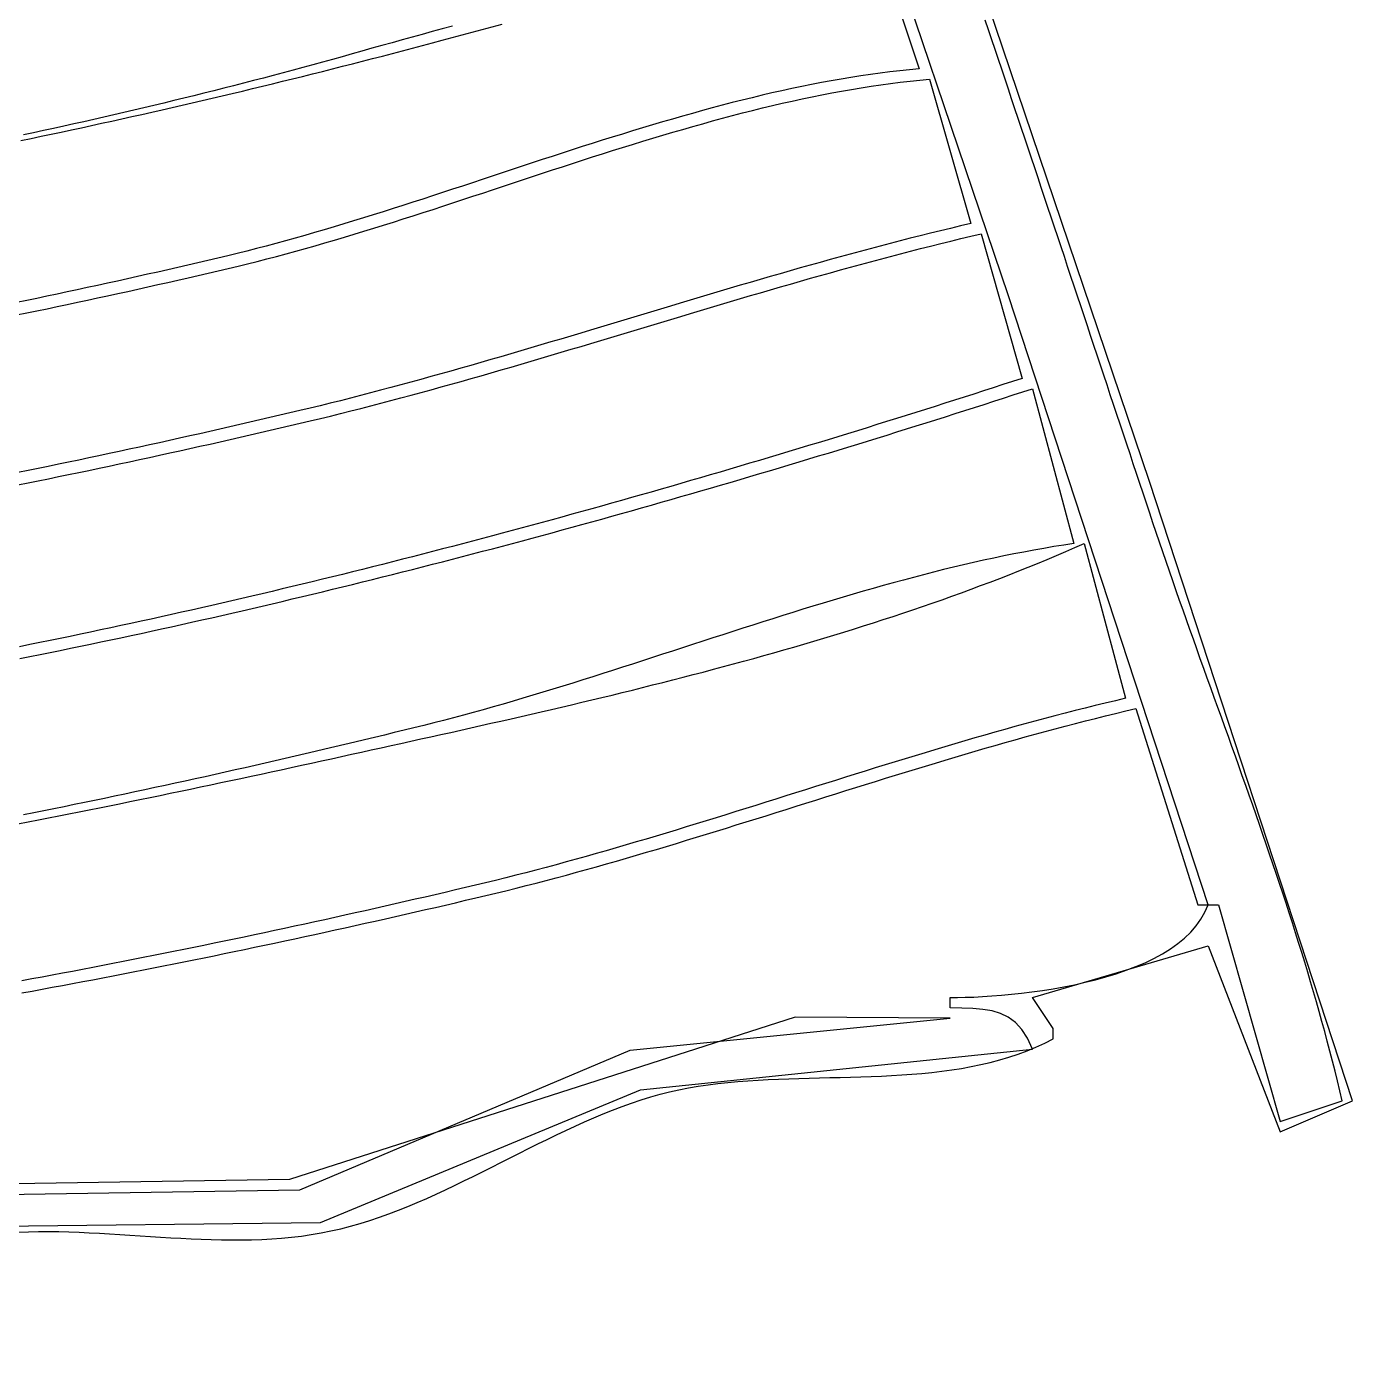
# Model space of a CAD drawing. Header units: metres. Extents: x 0 to 1224, y 0 to 792.
# Drawn here: x 769.5 to 898, y 131 to 259.1 of the extents above; entities that cross this region are included whole.
import ezdxf

# ---------------------------------------------------------------- set-up
doc = ezdxf.new("R2010")
doc.units = ezdxf.units.M

msp = doc.modelspace()

# ---------------------------------------------------------------- linework, layer by layer
for points in [[(769.0501, 165.46), (770.0327, 165.6388), (771.0152, 165.8188), (771.9974, 166), (772.9794, 166.1824), (773.9611, 166.366), (774.9427, 166.5508), (775.924, 166.7368), (776.9051, 166.924), (777.8859, 167.1124), (778.8665, 167.302), (779.8469, 167.4928), (780.827, 167.6847), (781.807, 167.8779), (782.7866, 168.0722), (783.766, 168.2676), (784.7452, 168.4642), (785.7242, 168.662), (786.7028, 168.861), (787.6813, 169.061), (788.6595, 169.2623), (789.6374, 169.4647), (790.6151, 169.6682), (791.5926, 169.8728), (792.5697, 170.0786), (793.5467, 170.2855), (794.5233, 170.4935), (795.4997, 170.7027), (796.4759, 170.913), (797.4518, 171.1243), (798.4274, 171.3368), (799.4027, 171.5504), (800.3778, 171.7651), (801.3526, 171.9809), (802.3272, 172.1978), (803.3014, 172.4158), (804.2754, 172.6348), (805.2492, 172.855), (806.2226, 173.0762), (807.1958, 173.2985), (808.1686, 173.5218), (809.1412, 173.7462), (810.1136, 173.9717), (811.0856, 174.1982), (812.0573, 174.4258), (813.0288, 174.6545), (814, 174.8842), (814.9805, 175.1189), (815.96, 175.358), (816.9386, 175.6013), (817.9162, 175.8486), (818.893, 176.0997), (819.8689, 176.3546), (820.8439, 176.6132), (821.8182, 176.8752), (822.7917, 177.1405), (823.7644, 177.409), (824.7364, 177.6806), (825.7077, 177.9551), (826.6784, 178.2323), (827.6485, 178.5122), (828.6179, 178.7945), (829.5868, 179.0793), (830.5552, 179.3662), (831.523, 179.6552), (832.4904, 179.9461), (833.4574, 180.2389), (834.4239, 180.5332), (835.39, 180.8291), (836.3558, 181.1264), (837.3213, 181.4249), (838.2865, 181.7245), (839.2514, 182.025), (840.2161, 182.3264), (841.1805, 182.6284), (842.1448, 182.931), (843.109, 183.2339), (844.0731, 183.5371), (845.037, 183.8404), (846.001, 184.1438), (846.9649, 184.4469), (847.9288, 184.7497), (848.8927, 185.0521), (849.8567, 185.3539), (850.8209, 185.655), (851.7851, 185.9552), (852.7495, 186.2544), (853.7141, 186.5525), (854.6789, 186.8493), (855.644, 187.1447), (856.6093, 187.4385), (857.575, 187.7306), (858.541, 188.0208), (859.5074, 188.3091), (860.4742, 188.5953), (861.4414, 188.8792), (862.409, 189.1607), (863.3772, 189.4396), (864.3459, 189.7159), (865.3151, 189.9893), (866.2849, 190.2598), (867.2554, 190.5272), (868.2264, 190.7914), (869.1982, 191.0522), (870.1706, 191.3094), (871.1438, 191.563), (872.1177, 191.8128), (873.0925, 192.0587), (874.068, 192.3005), (875.0444, 192.538), (876.0217, 192.7712), (877, 193), (883, 174), (884, 174), (864.6667, 233), (822.3333, 358)], [(768.7263, 142.2852), (769.6995, 142.3171), (770.6751, 142.3328), (771.6528, 142.3337), (772.6325, 142.3213), (773.614, 142.2971), (774.5969, 142.2626), (775.5811, 142.2192), (776.5663, 142.1685), (777.5523, 142.112), (778.539, 142.0511), (779.526, 141.9873), (780.5132, 141.922), (781.5003, 141.8569), (782.4871, 141.7933), (783.4734, 141.7328), (784.459, 141.6768), (785.4436, 141.6268), (786.4269, 141.5843), (787.4089, 141.5509), (788.3892, 141.5278), (789.3677, 141.5168), (790.344, 141.5192), (791.318, 141.5365), (792.2895, 141.5702), (793.2583, 141.6218), (794.224, 141.6928), (795.1865, 141.7846), (796.1456, 141.8988), (797.101, 142.0368), (798.0525, 142.2002), (799, 142.3904), (799.951, 142.6094), (800.896, 142.8537), (801.8354, 143.1219), (802.7694, 143.4124), (803.6984, 143.7238), (804.6227, 144.0547), (805.5428, 144.4037), (806.4588, 144.7692), (807.3713, 145.1499), (808.2804, 145.5444), (809.1866, 145.9511), (810.0902, 146.3686), (810.9915, 146.7956), (811.8909, 147.2305), (812.7887, 147.6719), (813.6852, 148.1184), (814.5809, 148.5686), (815.476, 149.0209), (816.3708, 149.474), (817.2658, 149.9263), (818.1613, 150.3766), (819.0576, 150.8233), (819.955, 151.265), (820.8539, 151.7002), (821.7546, 152.1275), (822.6575, 152.5455), (823.563, 152.9527), (824.4712, 153.3477), (825.3827, 153.729), (826.2977, 154.0952), (827.2166, 154.4449), (828.1397, 154.7766), (829.0674, 155.0889), (830, 155.3804), (830.8978, 155.6344), (831.807, 155.8626), (832.7269, 156.0663), (833.6569, 156.2473), (834.5962, 156.4069), (835.5443, 156.5468), (836.5003, 156.6685), (837.4637, 156.7735), (838.4338, 156.8635), (839.4099, 156.9398), (840.3914, 157.0042), (841.3775, 157.058), (842.3677, 157.1029), (843.3612, 157.1404), (844.3573, 157.1721), (845.3555, 157.1995), (846.355, 157.2241), (847.3551, 157.2474), (848.3552, 157.2712), (849.3547, 157.2967), (850.3528, 157.3257), (851.3489, 157.3597), (852.3423, 157.4001), (853.3323, 157.4486), (854.3183, 157.5067), (855.2996, 157.5759), (856.2755, 157.6578), (857.2454, 157.7539), (858.2086, 157.8658), (859.1645, 157.995), (860.1122, 158.143), (861.0513, 158.3114), (861.9809, 158.5018), (862.9005, 158.7157), (863.8094, 158.9546), (864.7069, 159.22), (865.5923, 159.5136), (866.465, 159.8368), (867.3243, 160.1913), (868.1695, 160.5785), (869, 161), (869, 162), (867, 165), (884, 170), (891, 152), (898, 155), (878.3333, 215), (835, 343)], [(851, 270), (856, 255), (855.0617, 254.9125), (854.1214, 254.8142), (853.1792, 254.7051), (852.2352, 254.5855), (851.2893, 254.4558), (850.3416, 254.3161), (849.3923, 254.1668), (848.4414, 254.0081), (847.4889, 253.8403), (846.535, 253.6637), (845.5796, 253.4784), (844.6228, 253.2848), (843.6648, 253.0832), (842.7055, 252.8737), (841.745, 252.6568), (840.7835, 252.4325), (839.8209, 252.2013), (838.8573, 251.9633), (837.8929, 251.7189), (836.9275, 251.4682), (835.9614, 251.2116), (834.9946, 250.9493), (834.0271, 250.6817), (833.059, 250.4088), (832.0905, 250.1311), (831.1214, 249.8488), (830.1519, 249.5622), (829.1822, 249.2714), (828.2121, 248.9769), (827.2418, 248.6787), (826.2714, 248.3773), (825.301, 248.0729), (824.3305, 247.7657), (823.36, 247.456), (822.3897, 247.1441), (821.4196, 246.8302), (820.4497, 246.5147), (819.4801, 246.1977), (818.5108, 245.8795), (817.5421, 245.5604), (816.5738, 245.2407), (815.6061, 244.9206), (814.639, 244.6005), (813.6726, 244.2804), (812.7069, 243.9608), (811.7421, 243.6419), (810.7782, 243.324), (809.8152, 243.0072), (808.8533, 242.692), (807.8924, 242.3785), (806.9326, 242.067), (805.9741, 241.7578), (805.0168, 241.4511), (804.0609, 241.1472), (803.1064, 240.8465), (802.1533, 240.549), (801.2018, 240.2552), (800.2518, 239.9652), (799.3035, 239.6794), (798.3569, 239.398), (797.4122, 239.1212), (796.4692, 238.8494), (795.5282, 238.5828), (794.5891, 238.3216), (793.6521, 238.0662), (792.7172, 237.8167), (791.7845, 237.5735), (790.854, 237.3369), (789.9258, 237.107), (789, 236.8842), (788.0322, 236.6554), (787.0637, 236.4279), (786.0945, 236.2016), (785.1246, 235.9765), (784.1541, 235.7526), (783.1828, 235.53), (782.2108, 235.3087), (781.2382, 235.0886), (780.2649, 234.8697), (779.291, 234.6522), (778.3164, 234.4359), (777.3411, 234.2209), (776.3653, 234.0072), (775.3888, 233.7948), (774.4116, 233.5837), (773.4339, 233.3739), (772.4556, 233.1655), (771.4767, 232.9584), (770.4972, 232.7526), (769.5171, 232.5482), (768.5365, 232.3451)], [(878.6666, 211), (878.3483, 211.9548), (878.0301, 212.9098), (877.7119, 213.8648), (877.3937, 214.8199), (877.0756, 215.775), (876.7575, 216.7301), (876.4395, 217.6853), (876.1214, 218.6406), (875.8034, 219.5958), (875.4854, 220.5512), (875.1673, 221.5065), (874.8493, 222.4619), (874.5313, 223.4173), (874.2133, 224.3728), (873.8952, 225.3282), (873.5772, 226.2837), (873.2591, 227.2393), (872.941, 228.1948), (872.6229, 229.1504), (872.3047, 230.1059), (871.9865, 231.0615), (871.6683, 232.0171), (871.35, 232.9728), (871.0317, 233.9284), (870.7133, 234.884), (870.3948, 235.8396), (870.0763, 236.7953), (869.7578, 237.7509), (869.4391, 238.7065), (869.1204, 239.6621), (868.8016, 240.6177), (868.4828, 241.5733), (868.1638, 242.5289), (867.8448, 243.4845), (867.5256, 244.4401), (867.2064, 245.3956), (866.8871, 246.3511), (866.5676, 247.3066), (866.2481, 248.2621), (865.9284, 249.2175), (865.6086, 250.1729), (865.2887, 251.1283), (864.9686, 252.0836), (864.6484, 253.0389), (864.3281, 253.9942), (864.0077, 254.9494), (863.6871, 255.9046), (863.3663, 256.8597), (863.0454, 257.8148), (862.7244, 258.7698), (862.4032, 259.7248)], [(768.9605, 248.0514), (769.9388, 248.2548), (770.9167, 248.4596), (771.8944, 248.6658), (772.8719, 248.8734), (773.849, 249.0824), (774.8259, 249.2927), (775.8025, 249.5045), (776.7788, 249.7177), (777.7548, 249.9322), (778.7305, 250.1482), (779.706, 250.3655), (780.6812, 250.5841), (781.6561, 250.8042), (782.6307, 251.0256), (783.605, 251.2484), (784.579, 251.4725), (785.5527, 251.698), (786.5261, 251.9248), (787.4992, 252.153), (788.4721, 252.3825), (789.4446, 252.6134), (790.4168, 252.8456), (791.3887, 253.0791), (792.3604, 253.314), (793.3317, 253.5502), (794.3027, 253.7877), (795.2734, 254.0265), (796.2438, 254.2666), (797.2139, 254.5081), (798.1836, 254.7508), (799.1531, 254.9949), (800.1222, 255.2402), (801.0911, 255.4868), (802.0596, 255.7348), (803.0278, 255.984), (803.9956, 256.2345), (804.9632, 256.4862), (805.9304, 256.7393), (806.8973, 256.9936), (807.8639, 257.2492), (808.8301, 257.506), (809.7961, 257.7641), (810.7616, 258.0235), (811.7269, 258.2841), (812.6918, 258.5459), (813.6564, 258.809), (814.6207, 259.0734), (815.5846, 259.339)], [(810.7694, 259.1344), (809.7939, 258.8691), (808.8187, 258.6032), (807.8436, 258.3365), (806.8688, 258.0688), (805.8943, 257.8), (804.9201, 257.5298), (803.9463, 257.2582), (802.9729, 256.9849), (802, 256.7098), (801.0494, 256.441), (800.0978, 256.1741), (799.1453, 255.909), (798.1918, 255.6457), (797.2374, 255.3843), (796.282, 255.1247), (795.3258, 254.8669), (794.3686, 254.6109), (793.4105, 254.3567), (792.4516, 254.1044), (791.4917, 253.8538), (790.531, 253.6051), (789.5694, 253.3582), (788.607, 253.1131), (787.6437, 252.8698), (786.6796, 252.6283), (785.7147, 252.3887), (784.7489, 252.1508), (783.7824, 251.9147), (782.815, 251.6805), (781.8469, 251.448), (780.878, 251.2173), (779.9083, 250.9885), (778.9379, 250.7614), (777.9667, 250.5361), (776.9948, 250.3127), (776.0222, 250.091), (775.0488, 249.8711), (774.0747, 249.653), (773.1, 249.4367), (772.1245, 249.2221), (771.1484, 249.0094), (770.1716, 248.7984), (769.1941, 248.5892)], [(768.5448, 231.1469), (769.5262, 231.3481), (770.507, 231.5508), (771.4873, 231.7548), (772.4671, 231.9602), (773.4462, 232.167), (774.4249, 232.3751), (775.4029, 232.5846), (776.3804, 232.7954), (777.3572, 233.0075), (778.3335, 233.221), (779.3092, 233.4358), (780.2843, 233.6519), (781.2587, 233.8694), (782.2326, 234.0881), (783.2058, 234.3081), (784.1783, 234.5295), (785.1503, 234.7521), (786.1215, 234.976), (787.0921, 235.2011), (788.0621, 235.4275), (789.0314, 235.6552), (790, 235.8842), (790.9258, 236.107), (791.854, 236.3369), (792.7845, 236.5735), (793.7172, 236.8167), (794.6521, 237.0662), (795.5891, 237.3216), (796.5282, 237.5828), (797.4692, 237.8494), (798.4122, 238.1212), (799.3569, 238.398), (800.3035, 238.6794), (801.2518, 238.9652), (802.2018, 239.2552), (803.1533, 239.549), (804.1064, 239.8465), (805.0609, 240.1472), (806.0168, 240.4511), (806.9741, 240.7578), (807.9326, 241.067), (808.8924, 241.3785), (809.8533, 241.692), (810.8152, 242.0072), (811.7782, 242.324), (812.7421, 242.6419), (813.7069, 242.9608), (814.6726, 243.2804), (815.639, 243.6005), (816.6061, 243.9206), (817.5738, 244.2407), (818.5421, 244.5604), (819.5108, 244.8795), (820.4801, 245.1977), (821.4497, 245.5147), (822.4196, 245.8302), (823.3897, 246.1441), (824.36, 246.456), (825.3305, 246.7657), (826.301, 247.0729), (827.2714, 247.3773), (828.2418, 247.6787), (829.2121, 247.9769), (830.1822, 248.2714), (831.1519, 248.5622), (832.1214, 248.8488), (833.0905, 249.1311), (834.059, 249.4088), (835.0271, 249.6817), (835.9946, 249.9493), (836.9614, 250.2116), (837.9275, 250.4682), (838.8929, 250.7189), (839.8573, 250.9633), (840.8209, 251.2013), (841.7835, 251.4325), (842.745, 251.6568), (843.7055, 251.8737), (844.6648, 252.0832), (845.6228, 252.2848), (846.5796, 252.4784), (847.535, 252.6637), (848.4889, 252.8403), (849.4414, 253.0081), (850.3923, 253.1668), (851.3416, 253.3161), (852.2893, 253.4558), (853.2352, 253.5855), (854.1792, 253.7051), (855.1214, 253.8142), (856.0617, 253.9125), (857, 254), (861, 240), (860.0219, 239.7717), (859.0446, 239.5398), (858.068, 239.3044), (857.0922, 239.0656), (856.1171, 238.8234), (855.1426, 238.578), (854.1688, 238.3295), (853.1956, 238.078), (852.2231, 237.8236), (851.2511, 237.5665), (850.2796, 237.3066), (849.3087, 237.0443), (848.3383, 236.7794), (847.3683, 236.5123), (846.3988, 236.2429), (845.4298, 235.9714), (844.4611, 235.6979), (843.4929, 235.4225), (842.525, 235.1453), (841.5574, 234.8664), (840.5901, 234.5859), (839.6231, 234.304), (838.6563, 234.0208), (837.6898, 233.7363), (836.7235, 233.4506), (835.7574, 233.164), (834.7914, 232.8764), (833.8256, 232.588), (832.8599, 232.299), (831.8943, 232.0093), (830.9287, 231.7192), (829.9631, 231.4287), (828.9976, 231.138), (828.0321, 230.8471), (827.0665, 230.5562), (826.1008, 230.2653), (825.1351, 229.9747), (824.1692, 229.6843), (823.2033, 229.3944), (822.2371, 229.1049), (821.2708, 228.8161), (820.3042, 228.528), (819.3375, 228.2407), (818.3704, 227.9544), (817.4031, 227.6692), (816.4354, 227.3851), (815.4675, 227.1023), (814.4991, 226.8209), (813.5304, 226.541), (812.5613, 226.2627), (811.5918, 225.9862), (810.6217, 225.7114), (809.6513, 225.4386), (808.6803, 225.1679), (807.7087, 224.8992), (806.7366, 224.6329), (805.764, 224.3689), (804.7907, 224.1075), (803.8168, 223.8486), (802.8422, 223.5924), (801.867, 223.3391), (800.8911, 223.0886), (799.9144, 222.8412), (798.937, 222.597), (797.9588, 222.356), (796.9798, 222.1183), (796, 221.8842), (795.032, 221.6552), (794.0634, 221.4273), (793.0941, 221.2003), (792.1241, 220.9743), (791.1534, 220.7492), (790.1821, 220.5252), (789.2101, 220.3022), (788.2375, 220.0802), (787.2643, 219.8592), (786.2904, 219.6393), (785.3159, 219.4204), (784.3407, 219.2026), (783.365, 218.9859), (782.3886, 218.7703), (781.4117, 218.5557), (780.4342, 218.3423), (779.456, 218.13), (778.4774, 217.9188), (777.4981, 217.7088), (776.5183, 217.4999), (775.5379, 217.2922), (774.557, 217.0856), (773.5755, 216.8803), (772.5936, 216.6761), (771.6111, 216.4731), (770.628, 216.2714), (769.6445, 216.0709), (768.6605, 215.8716)], [(768.6643, 214.6814), (769.6488, 214.8788), (770.6329, 215.0774), (771.6164, 215.2773), (772.5995, 215.4785), (773.5821, 215.6809), (774.5642, 215.8846), (775.5458, 216.0894), (776.5269, 216.2955), (777.5075, 216.5028), (778.4875, 216.7112), (779.4671, 216.9208), (780.446, 217.1316), (781.4245, 217.3436), (782.4024, 217.5567), (783.3797, 217.7709), (784.3564, 217.9863), (785.3326, 218.2028), (786.3082, 218.4204), (787.2833, 218.6391), (788.2577, 218.8589), (789.2315, 219.0797), (790.2048, 219.3016), (791.1774, 219.5246), (792.1494, 219.7487), (793.1208, 219.9737), (794.0915, 220.1998), (795.0617, 220.4269), (796.0311, 220.655), (797, 220.8842), (797.9798, 221.1183), (798.9588, 221.356), (799.937, 221.597), (800.9144, 221.8412), (801.891, 222.0886), (802.867, 222.3391), (803.8422, 222.5924), (804.8168, 222.8486), (805.7907, 223.1075), (806.7639, 223.3689), (807.7366, 223.6329), (808.7087, 223.8992), (809.6802, 224.1679), (810.6512, 224.4386), (811.6217, 224.7114), (812.5917, 224.9862), (813.5613, 225.2627), (814.5304, 225.541), (815.4991, 225.8209), (816.4674, 226.1023), (817.4354, 226.3851), (818.403, 226.6692), (819.3704, 226.9544), (820.3374, 227.2407), (821.3042, 227.528), (822.2707, 227.8161), (823.2371, 228.1049), (824.2032, 228.3944), (825.1692, 228.6843), (826.1351, 228.9747), (827.1008, 229.2653), (828.0664, 229.5562), (829.032, 229.8471), (829.9976, 230.138), (830.9631, 230.4287), (831.9286, 230.7192), (832.8942, 231.0093), (833.8599, 231.299), (834.8256, 231.588), (835.7914, 231.8764), (836.7574, 232.164), (837.7235, 232.4506), (838.6898, 232.7363), (839.6563, 233.0208), (840.6231, 233.304), (841.5901, 233.5859), (842.5573, 233.8664), (843.5249, 234.1453), (844.4929, 234.4225), (845.4611, 234.6979), (846.4298, 234.9714), (847.3988, 235.2429), (848.3683, 235.5123), (849.3383, 235.7794), (850.3087, 236.0443), (851.2796, 236.3066), (852.2511, 236.5665), (853.2231, 236.8236), (854.1956, 237.078), (855.1688, 237.3295), (856.1426, 237.578), (857.1171, 237.8234), (858.0922, 238.0656), (859.068, 238.3044), (860.0446, 238.5398), (861.0219, 238.7717), (862, 239), (866, 225), (865.0651, 224.6962), (864.1295, 224.3931), (863.1933, 224.0907), (862.2564, 223.7889), (861.3188, 223.4878), (860.3806, 223.1874), (859.4417, 222.8878), (858.5022, 222.5888), (857.562, 222.2905), (856.6211, 221.993), (855.6796, 221.6962), (854.7375, 221.4001), (853.7947, 221.1048), (852.8513, 220.8102), (851.9073, 220.5164), (850.9626, 220.2234), (850.0174, 219.9312), (849.0715, 219.6397), (848.125, 219.3491), (847.1779, 219.0592), (846.2302, 218.7702), (845.2819, 218.482), (844.333, 218.1946), (843.3835, 217.908), (842.4334, 217.6223), (841.4828, 217.3375), (840.5315, 217.0535), (839.5797, 216.7704), (838.6274, 216.4881), (837.6744, 216.2068), (836.7209, 215.9263), (835.7669, 215.6468), (834.8123, 215.3681), (833.8571, 215.0904), (832.9014, 214.8136), (831.9452, 214.5377), (830.9884, 214.2628), (830.0311, 213.9889), (829.0733, 213.7158), (828.1149, 213.4438), (827.156, 213.1727), (826.1967, 212.9027), (825.2368, 212.6336), (824.2764, 212.3655), (823.3155, 212.0984), (822.354, 211.8323), (821.3921, 211.5673), (820.4298, 211.3033), (819.4669, 211.0403), (818.5035, 210.7784), (817.5397, 210.5175), (816.5754, 210.2577), (815.6106, 209.999), (814.6454, 209.7414), (813.6797, 209.4848), (812.7135, 209.2293), (811.7469, 208.975), (810.7799, 208.7218), (809.8124, 208.4696), (808.8444, 208.2187), (807.876, 207.9688), (806.9072, 207.7201), (805.938, 207.4726), (804.9684, 207.2262), (803.9983, 206.981), (803.0278, 206.7369), (802.0569, 206.4941), (801.0856, 206.2524), (800.1139, 206.012), (799.1418, 205.7728), (798.1693, 205.5347), (797.1964, 205.2979), (796.2231, 205.0624), (795.2494, 204.8281), (794.2754, 204.595), (793.301, 204.3632), (792.3262, 204.1327), (791.3511, 203.9034), (790.3756, 203.6755), (789.3997, 203.4488), (788.4235, 203.2234), (787.4469, 202.9993), (786.47, 202.7766), (785.4928, 202.5552), (784.5152, 202.3351), (783.5373, 202.1163), (782.5591, 201.8989), (781.5805, 201.6829), (780.6016, 201.4682), (779.6224, 201.2549), (778.6429, 201.0429), (777.6631, 200.8324), (776.683, 200.6233), (775.7026, 200.4155), (774.7219, 200.2092), (773.7409, 200.0043), (772.7596, 199.8009), (771.7781, 199.5988), (770.7962, 199.3983), (769.8141, 199.1991), (768.8317, 199.0015)], [(768.8425, 197.8549), (769.8247, 198.0504), (770.8066, 198.2474), (771.7883, 198.4459), (772.7697, 198.6457), (773.7508, 198.8471), (774.7317, 199.0498), (775.7122, 199.254), (776.6925, 199.4596), (777.6725, 199.6666), (778.6522, 199.875), (779.6316, 200.0848), (780.6107, 200.2959), (781.5894, 200.5085), (782.5679, 200.7224), (783.5461, 200.9377), (784.5239, 201.1543), (785.5014, 201.3723), (786.4786, 201.5917), (787.4555, 201.8123), (788.432, 202.0343), (789.4082, 202.2576), (790.384, 202.4822), (791.3595, 202.7081), (792.3346, 202.9353), (793.3094, 203.1637), (794.2839, 203.3935), (795.2579, 203.6245), (796.2317, 203.8568), (797.205, 204.0903), (798.178, 204.3251), (799.1505, 204.5611), (800.1228, 204.7984), (801.0946, 205.0368), (802.066, 205.2765), (803.0371, 205.5174), (804.0077, 205.7595), (804.978, 206.0028), (805.9478, 206.2472), (806.9172, 206.4929), (807.8863, 206.7397), (808.8549, 206.9877), (809.8231, 207.2368), (810.7908, 207.487), (811.7582, 207.7385), (812.7251, 207.991), (813.6916, 208.2446), (814.6576, 208.4994), (815.6232, 208.7553), (816.5883, 209.0122), (817.553, 209.2703), (818.5173, 209.5294), (819.481, 209.7897), (820.4444, 210.051), (821.4072, 210.3133), (822.3696, 210.5767), (823.3315, 210.8411), (824.2929, 211.1066), (825.2539, 211.3731), (826.2143, 211.6406), (827.1743, 211.9092), (828.1338, 212.1787), (829.0928, 212.4493), (830.0513, 212.7208), (831.0093, 212.9933), (831.9667, 213.2668), (832.9237, 213.5413), (833.8801, 213.8167), (834.836, 214.093), (835.7914, 214.3703), (836.7463, 214.6486), (837.7006, 214.9278), (838.6544, 215.2078), (839.6077, 215.4888), (840.5604, 215.7708), (841.5126, 216.0536), (842.4642, 216.3373), (843.4153, 216.6218), (844.3658, 216.9073), (845.3157, 217.1936), (846.2651, 217.4808), (847.2139, 217.7688), (848.1621, 218.0576), (849.1098, 218.3473), (850.0568, 218.6379), (851.0033, 218.9292), (851.9492, 219.2214), (852.8945, 219.5143), (853.8392, 219.8081), (854.7833, 220.1026), (855.7268, 220.398), (856.6696, 220.6941), (857.6119, 220.9909), (858.5535, 221.2886), (859.4946, 221.5869), (860.435, 221.886), (861.3747, 222.1859), (862.3139, 222.4865), (863.2524, 222.7878), (864.1903, 223.0898), (865.1275, 223.3925), (866.064, 223.6959), (867, 224), (871, 209), (870.0293, 208.8522), (869.0583, 208.6957), (868.0872, 208.5308), (867.1158, 208.3576), (866.1442, 208.1764), (865.1724, 207.9874), (864.2004, 207.7909), (863.2282, 207.587), (862.2559, 207.3761), (861.2835, 207.1583), (860.311, 206.9339), (859.3383, 206.703), (858.3655, 206.466), (857.3927, 206.2231), (856.4197, 205.9745), (855.4468, 205.7204), (854.4738, 205.4611), (853.5007, 205.1967), (852.5277, 204.9276), (851.5546, 204.6539), (850.5816, 204.3759), (849.6086, 204.0938), (848.6357, 203.8079), (847.6628, 203.5183), (846.69, 203.2254), (845.7172, 202.9292), (844.7446, 202.6302), (843.7721, 202.3284), (842.7997, 202.0242), (841.8275, 201.7177), (840.8554, 201.4093), (839.8835, 201.099), (838.9118, 200.7872), (837.9403, 200.4741), (836.969, 200.1599), (835.9979, 199.8448), (835.0271, 199.5291), (834.0565, 199.213), (833.0862, 198.8968), (832.1162, 198.5806), (831.1464, 198.2648), (830.177, 197.9494), (829.208, 197.6349), (828.2392, 197.3213), (827.2709, 197.0089), (826.3029, 196.698), (825.3352, 196.3888), (824.368, 196.0815), (823.4012, 195.7763), (822.4348, 195.4735), (821.4689, 195.1734), (820.5034, 194.876), (819.5384, 194.5818), (818.5738, 194.2908), (817.6098, 194.0034), (816.6463, 193.7197), (815.6833, 193.44), (814.7208, 193.1646), (813.7589, 192.8936), (812.7976, 192.6273), (811.8368, 192.3659), (810.8767, 192.1097), (809.9171, 191.8588), (808.9582, 191.6136), (808, 191.3742), (807.0464, 191.1393), (806.0919, 190.9053), (805.1365, 190.672), (804.1801, 190.4395), (803.2228, 190.2078), (802.2645, 189.977), (801.3054, 189.7469), (800.3453, 189.5178), (799.3844, 189.2894), (798.4226, 189.062), (797.4599, 188.8354), (796.4964, 188.6098), (795.532, 188.385), (794.5668, 188.1612), (793.6008, 187.9383), (792.634, 187.7164), (791.6663, 187.4955), (790.6979, 187.2755), (789.7287, 187.0565), (788.7587, 186.8386), (787.788, 186.6216), (786.8166, 186.4057), (785.8444, 186.1908), (784.8714, 185.977), (783.8978, 185.7643), (782.9235, 185.5527), (781.9485, 185.3422), (780.9727, 185.1328), (779.9964, 184.9245), (779.0193, 184.7174), (778.0417, 184.5114), (777.0634, 184.3066), (776.0844, 184.103), (775.1049, 183.9005), (774.1247, 183.6993), (773.144, 183.4993), (772.1626, 183.3006), (771.1808, 183.1031), (770.1983, 182.9069), (769.2153, 182.7119)], [(764, 142.8156), (798, 143.213), (829, 156.0494), (867, 160), (866.4987, 161.0681), (865.9424, 161.9243), (865.3268, 162.5925), (864.6476, 163.0963), (863.9007, 163.4596), (863.0816, 163.7061), (862.1863, 163.8596), (861.2104, 163.9439), (860.1497, 163.9828), (859, 164), (859, 165), (859.7125, 165.0072), (860.4785, 165.0259), (861.2931, 165.0569), (862.1515, 165.1012), (863.0489, 165.1597), (863.9804, 165.2334), (864.9411, 165.3231), (865.9263, 165.43), (866.9311, 165.5548), (867.9507, 165.6986), (868.9802, 165.8622), (870.0148, 166.0466), (871.0497, 166.2528), (872.08, 166.4817), (873.1009, 166.7343), (874.1076, 167.0114), (875.0953, 167.3141), (876.059, 167.6432), (876.994, 167.9997), (877.8954, 168.3846), (878.7585, 168.7988), (879.5783, 169.2432), (880.35, 169.7188), (881.0688, 170.2265), (881.7299, 170.7673), (882.3284, 171.342), (882.8595, 171.9517), (883.3183, 172.5973), (883.7001, 173.2798), (884, 174), (885, 174), (891, 153), (897, 155), (896.7743, 155.9622), (896.543, 156.924), (896.306, 157.8852), (896.0635, 158.846), (895.8158, 159.8062), (895.5628, 160.766), (895.3049, 161.7253), (895.0421, 162.6841), (894.7745, 163.6423), (894.5024, 164.6002), (894.2259, 165.5575), (893.9451, 166.5143), (893.6601, 167.4707), (893.3712, 168.4266), (893.0785, 169.3821), (892.7821, 170.337), (892.4821, 171.2916), (892.1788, 172.2456), (891.8722, 173.1992), (891.5626, 174.1523), (891.25, 175.105), (890.9346, 176.0572), (890.6166, 177.009), (890.2961, 177.9604), (889.9733, 178.9113), (889.6483, 179.8618), (889.3212, 180.8118), (888.9922, 181.7614), (888.6615, 182.7106), (888.3292, 183.6593), (887.9955, 184.6076), (887.6604, 185.5555), (887.3242, 186.503), (886.987, 187.4501), (886.6489, 188.3967), (886.3102, 189.3429), (885.9709, 190.2888), (885.6312, 191.2342), (885.2912, 192.1792), (884.9511, 193.1239), (884.611, 194.0681), (884.2712, 195.012), (883.9317, 195.9554), (883.5926, 196.8985), (883.2542, 197.8412), (882.9166, 198.7835), (882.5799, 199.7254), (882.2443, 200.6669), (881.91, 201.6081), (881.577, 202.5489), (881.2455, 203.4893), (880.9157, 204.4294), (880.5878, 205.3691), (880.2618, 206.3085), (879.9379, 207.2475), (879.6163, 208.1861), (879.2971, 209.1244), (878.9805, 210.0623), (878.6667, 211)], [(768.6728, 181.8303), (769.6597, 182.0217), (770.6462, 182.2141), (771.6323, 182.4075), (772.6179, 182.6019), (773.6032, 182.7972), (774.588, 182.9935), (775.5725, 183.1906), (776.5565, 183.3887), (777.54, 183.5876), (778.5231, 183.7874), (779.5058, 183.9881), (780.488, 184.1895), (781.4698, 184.3917), (782.4511, 184.5948), (783.4319, 184.7986), (784.4123, 185.0031), (785.3921, 185.2083), (786.3715, 185.4143), (787.3504, 185.6209), (788.3288, 185.8283), (789.3067, 186.0362), (790.2841, 186.2448), (791.261, 186.454), (792.2373, 186.6638), (793.2131, 186.8742), (794.1884, 187.0851), (795.1632, 187.2966), (796.1373, 187.5086), (797.111, 187.721), (798.0841, 187.934), (799.0566, 188.1474), (800.0286, 188.3613), (801, 188.5756), (801.9525, 188.7859), (802.9073, 188.9966), (803.864, 189.2077), (804.8228, 189.4194), (805.7835, 189.6316), (806.746, 189.8444), (807.7102, 190.0579), (808.6761, 190.2721), (809.6435, 190.4871), (810.6124, 190.7029), (811.5828, 190.9197), (812.5544, 191.1375), (813.5274, 191.3562), (814.5015, 191.5761), (815.4766, 191.7971), (816.4528, 192.0193), (817.4299, 192.2428), (818.4078, 192.4676), (819.3865, 192.6938), (820.3659, 192.9214), (821.3458, 193.1506), (822.3263, 193.3813), (823.3072, 193.6136), (824.2885, 193.8476), (825.27, 194.0834), (826.2517, 194.3209), (827.2335, 194.5603), (828.2154, 194.8016), (829.1972, 195.0449), (830.1788, 195.2903), (831.1603, 195.5377), (832.1414, 195.7873), (833.1222, 196.0391), (834.1025, 196.2932), (835.0822, 196.5496), (836.0613, 196.8084), (837.0398, 197.0696), (838.0174, 197.3334), (838.9941, 197.5997), (839.97, 197.8687), (840.9447, 198.1403), (841.9184, 198.4147), (842.8908, 198.6919), (843.862, 198.9719), (844.8319, 199.2549), (845.8003, 199.5409), (846.7671, 199.8299), (847.7324, 200.122), (848.696, 200.4173), (849.6578, 200.7158), (850.6177, 201.0176), (851.5758, 201.3227), (852.5318, 201.6312), (853.4857, 201.9432), (854.4375, 202.2587), (855.387, 202.5777), (856.3342, 202.9004), (857.279, 203.2268), (858.2212, 203.557), (859.1609, 203.891), (860.0979, 204.2288), (861.0322, 204.5706), (861.9636, 204.9163), (862.8922, 205.2661), (863.8177, 205.62), (864.7402, 205.9781), (865.6596, 206.3404), (866.5757, 206.707), (867.4885, 207.078), (868.3979, 207.4533), (869.3038, 207.8331), (870.2062, 208.2175), (871.1049, 208.6064), (872, 209), (876, 194), (875.0217, 193.7712), (874.0444, 193.538), (873.068, 193.3005), (872.0925, 193.0587), (871.1177, 192.8128), (870.1438, 192.563), (869.1706, 192.3094), (868.1982, 192.0522), (867.2264, 191.7914), (866.2553, 191.5272), (865.2849, 191.2598), (864.3151, 190.9893), (863.3459, 190.7159), (862.3772, 190.4396), (861.409, 190.1607), (860.4414, 189.8792), (859.4741, 189.5953), (858.5074, 189.3091), (857.541, 189.0208), (856.575, 188.7306), (855.6093, 188.4385), (854.644, 188.1447), (853.6789, 187.8493), (852.7141, 187.5525), (851.7495, 187.2544), (850.7851, 186.9552), (849.8208, 186.655), (848.8567, 186.3539), (847.8927, 186.0521), (846.9287, 185.7497), (845.9648, 185.4469), (845.0009, 185.1438), (844.037, 184.8404), (843.073, 184.5371), (842.109, 184.2339), (841.1448, 183.931), (840.1805, 183.6284), (839.216, 183.3264), (838.2513, 183.025), (837.2864, 182.7245), (836.3212, 182.4249), (835.3558, 182.1264), (834.39, 181.8291), (833.4238, 181.5332), (832.4573, 181.2389), (831.4904, 180.9461), (830.523, 180.6552), (829.5551, 180.3662), (828.5868, 180.0793), (827.6179, 179.7945), (826.6484, 179.5122), (825.6784, 179.2323), (824.7077, 178.9551), (823.7364, 178.6806), (822.7644, 178.409), (821.7916, 178.1405), (820.8182, 177.8752), (819.8439, 177.6132), (818.8689, 177.3546), (817.893, 177.0997), (816.9162, 176.8486), (815.9386, 176.6013), (814.96, 176.358), (813.9805, 176.1189), (813, 175.8842), (812.0294, 175.6546), (811.0586, 175.4261), (810.0875, 175.1986), (809.116, 174.9721), (808.1443, 174.7467), (807.1722, 174.5223), (806.1999, 174.299), (805.2272, 174.0767), (804.2542, 173.8554), (803.281, 173.6352), (802.3074, 173.4161), (801.3336, 173.198), (800.3595, 172.981), (799.385, 172.7651), (798.4103, 172.5503), (797.4353, 172.3365), (796.4601, 172.1238), (795.4845, 171.9122), (794.5087, 171.7017), (793.5325, 171.4923), (792.5561, 171.2841), (791.5795, 171.0769), (790.6025, 170.8708), (789.6253, 170.6658), (788.6478, 170.462), (787.6701, 170.2593), (786.692, 170.0577), (785.7138, 169.8573), (784.7352, 169.658), (783.7564, 169.4598), (782.7773, 169.2628), (781.798, 169.0669), (780.8184, 168.8722), (779.8386, 168.6787), (778.8585, 168.4863), (777.8782, 168.295), (776.8976, 168.105), (775.9168, 167.9161), (774.9357, 167.7284), (773.9544, 167.5419), (772.9729, 167.3566), (771.9911, 167.1725), (771.0091, 166.9896), (770.0268, 166.8079), (769.0443, 166.6273)], [(660, 132), (660, 131), (693, 137.8704), (728, 135.3256), (761, 145.8156), (796, 146.3789), (828, 159.8951), (859, 163), (844, 163.0887), (795, 147.3789), (760, 146.8156), (727, 136.3295), (693, 138.946), (660, 132)]]:
    msp.add_lwpolyline(points)

doc.saveas('drawing.dxf')
